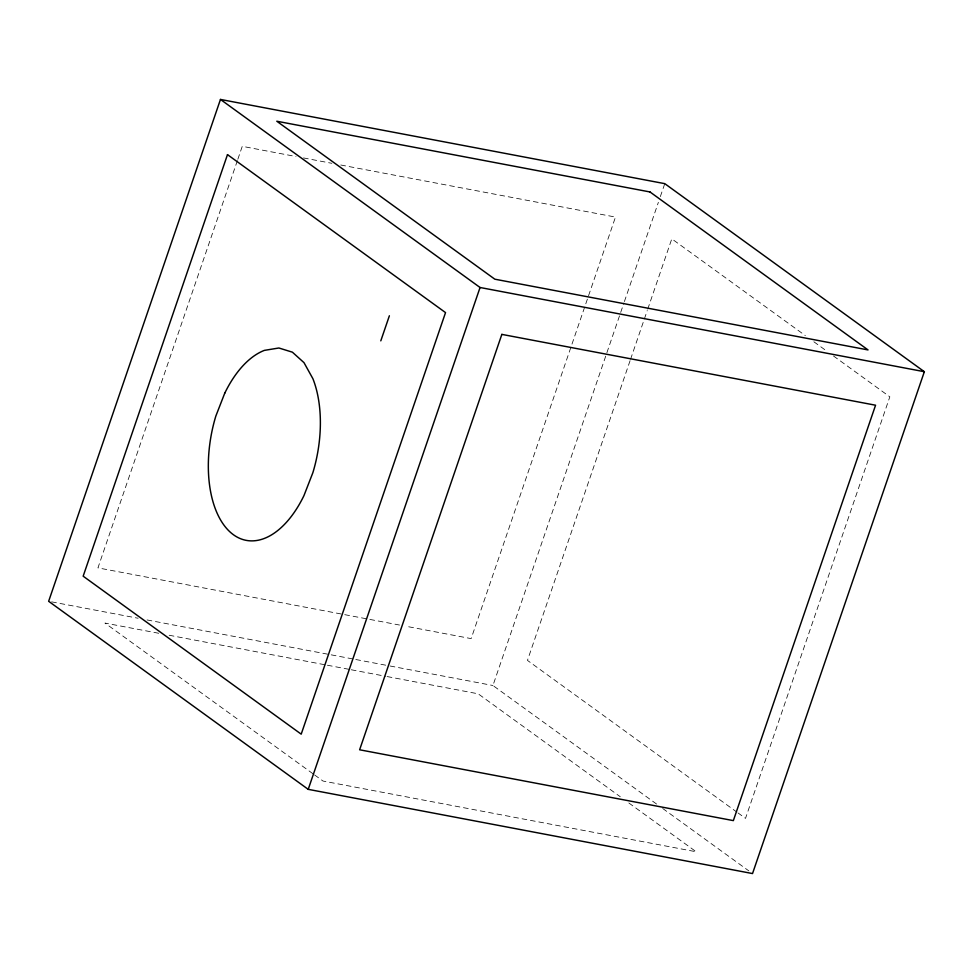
<?xml version="1.0" encoding="UTF-8"?>
<svg xmlns="http://www.w3.org/2000/svg" width="973" height="973" viewBox="0 0 973 973"><rect width="100%" height="100%" fill="white"/><g stroke="black" fill="none" stroke-linecap="round" stroke-linejoin="round"><path stroke-width="0.73" stroke-dasharray="4.87 3.65" d="M237.363 160.667L97.945 567.879L399.502 625.043M237.85 159.231L242.265 146.327L296.011 156.519M656.568 804.039L492.946 685.503L623.912 303.004M624.398 301.569L658.368 202.348M660.339 196.595L664.778 183.654M630.066 360.728L527.463 660.399L736.938 812.151M630.553 359.292L647.252 310.545M647.738 309.11L671.796 238.847L805.316 335.576M303.479 157.93L331.842 163.306M340.793 165.009L615.483 217.064L471.151 638.616L405.473 626.174M51.63 601.861L138.105 618.244M147.057 619.947L354.294 659.22M355.79 659.512L388.58 665.727M390.076 666.006L492.946 685.503M158.708 633.265L104.962 623.073L313.209 773.936M169.156 635.247L325.906 664.948M327.39 665.228L349.794 669.473M351.277 669.765L385.612 676.271M387.108 676.551L478.169 693.81L620.275 796.753M813.89 341.791L827.366 351.545M833.484 355.984L889.833 396.814L745.513 818.366L738.154 813.039M662.722 808.49L748.833 870.884M628.85 802.968L696.218 851.776L323 781.039L314.425 774.824"/><path stroke-width="1.46" d="M220.47 99.441L48.65 601.29L308.222 789.346L752.53 873.559L924.35 371.71L664.778 183.654L220.47 99.441L480.054 287.497L924.35 371.71M380.796 340.854L389.382 315.763M308.222 789.346L480.054 287.497M227.487 154.634L83.167 576.186L301.204 734.153L445.537 312.601L227.487 154.634M501.849 334.384L359.621 749.782L733.35 820.616L875.566 405.218L501.849 334.384M224.751 393.177L215.836 416.079A97.653 53.941 -79.3 0 0 230.212 532.122A97.653 53.941 -79.3 0 0 303.953 495.622L312.856 472.72A97.653 53.941 -79.3 0 0 312.892 378.692L303.99 362.649L292.399 352.177L278.886 347.993L264.376 350.377A97.653 53.941 -79.3 0 0 224.751 393.177M650 191.961L276.782 121.224L494.831 279.19L868.038 349.927L650 191.961"/></g></svg>
